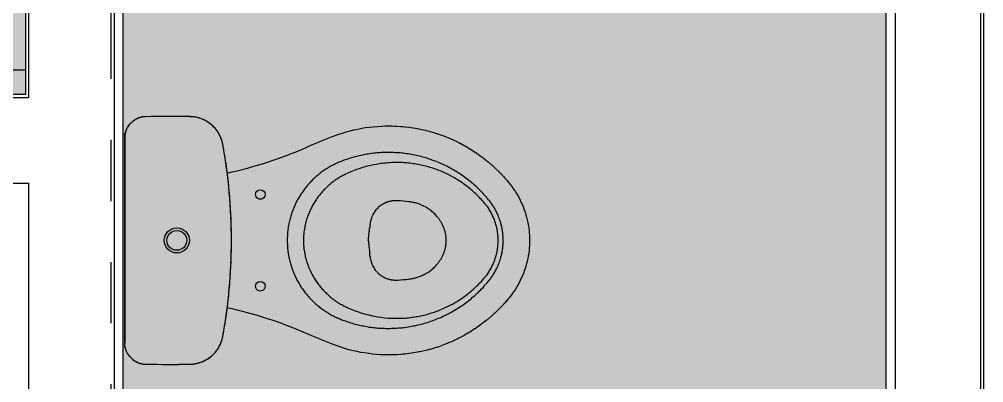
# Model space of a CAD drawing. Header units: metres. Extents: x -154 to 570, y -18 to 184.
# Drawn here: x 30.735 to 32.313, y -1.698 to -1.102 of the extents above; entities that cross this region are included whole.
import ezdxf
from ezdxf.xclip import XClip

# ---------------------------------------------------------------- set-up
doc = ezdxf.new("R2010")
doc.units = ezdxf.units.M
doc.header["$XCLIPFRAME"] = 0
doc.linetypes.add('PUC TORRE B$0$DASHEDX2', pattern=[1.5, 1, -0.5])
for name, color, linetype in [('ARQ-AUX', 7, 'Continuous'), ('PUC TORRE B$0$1', 232, 'PUC TORRE B$0$DASHEDX2'), ('PUC$0$ARQ-ALV ACAB', 4, 'Continuous'), ('PUC$0$ARQ-ALV OSSO', 5, 'Continuous'), ('PUC$0$ARQ-HID', 7, 'Continuous'), ('PUC$0$ARQ-MOB', 7, 'Continuous')]:
    doc.layers.add(name, color=color, linetype=linetype)
doc.layers.add('PUC$0$ARQ-FORRO', color=9, linetype='Continuous', lineweight=5)

# ---------------------------------------------------------------- blocks, each defined once
blk = doc.blocks.new('PUC$0$ARQ-HID-BACIA CX')
blk.add_line((-0.0001, -0.175), (-0.0001, 0.175))
for points in [[(-0.0137, -0.1957), (-0.0142, -0.196), (-0.0147, -0.1964), (-0.0153, -0.1968), (-0.0158, -0.1971), (-0.0163, -0.1975), (-0.0168, -0.1978), (-0.0174, -0.1981), (-0.0179, -0.1984), (-0.0185, -0.1987), (-0.019, -0.199), (-0.0196, -0.1993), (-0.0202, -0.1995), (-0.0207, -0.1998), (-0.0213, -0.2), (-0.0219, -0.2003), (-0.0225, -0.2005), (-0.0231, -0.2007), (-0.0237, -0.2009), (-0.0243, -0.2011), (-0.0249, -0.2013), (-0.0255, -0.2015), (-0.0261, -0.2016), (-0.0267, -0.2018), (-0.0273, -0.2019), (-0.0279, -0.2021), (-0.0285, -0.2022), (-0.0292, -0.2023), (-0.0298, -0.2024), (-0.0304, -0.2025), (-0.031, -0.2025), (-0.0316, -0.2026), (-0.0323, -0.2026), (-0.0329, -0.2027), (-0.0335, -0.2027), (-0.0342, -0.2027, -0.00878), (-0.1068, -0.2028), (-0.1079, -0.2027), (-0.1091, -0.2026), (-0.1102, -0.2026), (-0.1114, -0.2025), (-0.1125, -0.2024), (-0.1136, -0.2022), (-0.1148, -0.2021), (-0.1159, -0.2019), (-0.117, -0.2017), (-0.1181, -0.2014), (-0.1192, -0.2012), (-0.1203, -0.2009), (-0.1214, -0.2006), (-0.1225, -0.2002), (-0.1236, -0.1999), (-0.1247, -0.1995), (-0.1258, -0.1991), (-0.1268, -0.1987), (-0.1279, -0.1982), (-0.1289, -0.1978), (-0.13, -0.1973), (-0.131, -0.1968), (-0.132, -0.1962), (-0.133, -0.1957), (-0.134, -0.1951), (-0.135, -0.1945), (-0.1359, -0.1939), (-0.1369, -0.1933), (-0.1378, -0.1926), (-0.1388, -0.192), (-0.1397, -0.1913), (-0.1406, -0.1906), (-0.1415, -0.1899), (-0.1423, -0.1891), (-0.1432, -0.1884), (-0.144, -0.1876), (-0.1449, -0.1868), (-0.1457, -0.186), (-0.1465, -0.1851), (-0.1472, -0.1843), (-0.148, -0.1834), (-0.1487, -0.1826), (-0.1494, -0.1817), (-0.1501, -0.1808), (-0.1508, -0.1799), (-0.1515, -0.1789), (-0.1521, -0.178), (-0.1527, -0.177), (-0.1533, -0.1761), (-0.1539, -0.1751), (-0.1545, -0.1741), (-0.155, -0.1731), (-0.1556, -0.1721), (-0.1561, -0.171), (-0.1566, -0.17), (-0.157, -0.169), (-0.1575, -0.1679), (-0.1579, -0.1668), (-0.1583, -0.1658), (-0.1586, -0.1647), (-0.159, -0.1636), (-0.1593, -0.1625), (-0.1596, -0.1614), (-0.1598, -0.1603), (-0.1601, -0.1592), (-0.1604, -0.158), (-0.1606, -0.1569), (-0.1614, -0.1525), (-0.1622, -0.148), (-0.1629, -0.1436), (-0.1636, -0.1392), (-0.1643, -0.1347), (-0.165, -0.1302), (-0.1657, -0.1258), (-0.1663, -0.1213), (-0.1669, -0.1169), (-0.1675, -0.1124), (-0.168, -0.1079), (-0.1686, -0.1034), (-0.1691, -0.099), (-0.1696, -0.0945), (-0.1701, -0.09), (-0.1705, -0.0855), (-0.1709, -0.081), (-0.1713, -0.0765), (-0.1717, -0.072), (-0.1721, -0.0675), (-0.1724, -0.0631), (-0.1727, -0.0586), (-0.173, -0.0541), (-0.1733, -0.0496), (-0.1735, -0.0451), (-0.1737, -0.0406), (-0.1739, -0.0361), (-0.1741, -0.0315), (-0.1742, -0.027), (-0.1744, -0.0225), (-0.1745, -0.018), (-0.1745, -0.0135), (-0.1746, -0.009), (-0.1746, -0.0045), (-0.1746, 0), (-0.1746, 0.0045), (-0.1746, 0.009), (-0.1745, 0.0135), (-0.1745, 0.018), (-0.1744, 0.0225), (-0.1742, 0.027), (-0.1741, 0.0315), (-0.1739, 0.0361), (-0.1737, 0.0406), (-0.1735, 0.0451), (-0.1733, 0.0496), (-0.173, 0.0541), (-0.1727, 0.0586), (-0.1724, 0.0631), (-0.1721, 0.0675), (-0.1717, 0.072), (-0.1713, 0.0765), (-0.1709, 0.081), (-0.1705, 0.0855), (-0.1701, 0.09), (-0.1696, 0.0945), (-0.1691, 0.099), (-0.1686, 0.1034), (-0.168, 0.1079), (-0.1675, 0.1124), (-0.1669, 0.1169), (-0.1663, 0.1213), (-0.1657, 0.1258), (-0.165, 0.1302), (-0.1643, 0.1347), (-0.1636, 0.1392), (-0.1629, 0.1436), (-0.1622, 0.148), (-0.1614, 0.1525), (-0.1606, 0.1569), (-0.1604, 0.158), (-0.1601, 0.1592), (-0.1598, 0.1603), (-0.1596, 0.1614), (-0.1593, 0.1625), (-0.159, 0.1636), (-0.1586, 0.1647), (-0.1583, 0.1658), (-0.1579, 0.1668), (-0.1575, 0.1679), (-0.157, 0.169), (-0.1566, 0.17), (-0.1561, 0.171), (-0.1556, 0.1721), (-0.155, 0.1731), (-0.1545, 0.1741), (-0.1539, 0.1751), (-0.1533, 0.1761), (-0.1527, 0.177), (-0.1521, 0.178), (-0.1515, 0.1789), (-0.1508, 0.1799), (-0.1501, 0.1808), (-0.1494, 0.1817), (-0.1487, 0.1826), (-0.148, 0.1834), (-0.1472, 0.1843), (-0.1465, 0.1851), (-0.1457, 0.186), (-0.1449, 0.1868), (-0.144, 0.1876), (-0.1432, 0.1884), (-0.1423, 0.1891), (-0.1415, 0.1899), (-0.1406, 0.1906), (-0.1397, 0.1913), (-0.1388, 0.192), (-0.1378, 0.1926), (-0.1369, 0.1933), (-0.1359, 0.1939), (-0.135, 0.1945), (-0.134, 0.1951), (-0.133, 0.1957), (-0.132, 0.1962), (-0.131, 0.1968), (-0.13, 0.1973), (-0.1289, 0.1978), (-0.1279, 0.1982), (-0.1268, 0.1987), (-0.1258, 0.1991), (-0.1247, 0.1995), (-0.1236, 0.1999), (-0.1225, 0.2002), (-0.1214, 0.2006), (-0.1203, 0.2009), (-0.1192, 0.2012), (-0.1181, 0.2014), (-0.117, 0.2017), (-0.1159, 0.2019), (-0.1148, 0.2021), (-0.1136, 0.2022), (-0.1125, 0.2024), (-0.1114, 0.2025), (-0.1102, 0.2026), (-0.1091, 0.2026), (-0.1079, 0.2027), (-0.1068, 0.2028, -0.00878), (-0.0342, 0.2027), (-0.0335, 0.2027), (-0.0329, 0.2027), (-0.0323, 0.2026), (-0.0316, 0.2026), (-0.031, 0.2025), (-0.0304, 0.2025), (-0.0298, 0.2024), (-0.0292, 0.2023), (-0.0285, 0.2022), (-0.0279, 0.2021), (-0.0273, 0.2019), (-0.0267, 0.2018), (-0.0261, 0.2016), (-0.0255, 0.2015), (-0.0249, 0.2013), (-0.0243, 0.2011), (-0.0237, 0.2009), (-0.0231, 0.2007), (-0.0225, 0.2005), (-0.0219, 0.2003), (-0.0213, 0.2), (-0.0207, 0.1998), (-0.0202, 0.1995), (-0.0196, 0.1993), (-0.019, 0.199), (-0.0185, 0.1987), (-0.0179, 0.1984), (-0.0174, 0.1981), (-0.0168, 0.1978), (-0.0163, 0.1975), (-0.0158, 0.1971), (-0.0153, 0.1968), (-0.0147, 0.1964), (-0.0142, 0.196), (-0.0137, 0.1957)], [(-0.0131, 0.195, 0.018828), (-0.0135, 0.1954)], [(-0.0133, -0.1951), (-0.0133, -0.1951), (-0.0133, -0.1951), (-0.0133, -0.1951), (-0.0132, -0.1951), (-0.0132, -0.195), (-0.0132, -0.195), (-0.0131, -0.1949), (-0.013, -0.1948), (-0.0129, -0.1947), (-0.0128, -0.1946), (-0.0126, -0.1945), (-0.0125, -0.1943), (-0.0116, -0.1935, 0.212488), (-0.0001, -0.1677), (-0.0001, 0.1677, 0.212488), (-0.0116, 0.1935), (-0.0125, 0.1943), (-0.0126, 0.1945), (-0.0128, 0.1946), (-0.0129, 0.1947), (-0.013, 0.1948), (-0.0131, 0.1949), (-0.0132, 0.195), (-0.0132, 0.195), (-0.0132, 0.1951), (-0.0133, 0.1951), (-0.0133, 0.1951), (-0.0133, 0.1951)], [(-0.0123, 0.1942, 0.002919), (-0.0115, 0.1935)], [(-0.1676, 0.1104), (-0.1678, 0.1104), (-0.176, 0.1123), (-0.1842, 0.1142), (-0.1925, 0.1163), (-0.2008, 0.1185), (-0.209, 0.1208), (-0.2171, 0.1231), (-0.2253, 0.1256), (-0.2335, 0.1282), (-0.2415, 0.1309), (-0.2493, 0.1336), (-0.2571, 0.1363), (-0.2648, 0.1392), (-0.2725, 0.1422), (-0.2803, 0.1453), (-0.288, 0.1486), (-0.2958, 0.1519, 0.011149), (-0.3381, 0.1694), (-0.3442, 0.1717), (-0.3503, 0.1739), (-0.3564, 0.1759), (-0.3626, 0.1778), (-0.3689, 0.1795), (-0.3751, 0.181), (-0.3815, 0.1824), (-0.3878, 0.1836), (-0.3942, 0.1847), (-0.4006, 0.1855), (-0.407, 0.1863), (-0.4135, 0.1868), (-0.42, 0.1872), (-0.4264, 0.1875), (-0.4329, 0.1875), (-0.4381, 0.1875), (-0.4384, 0.1875), (-0.4417, 0.1874), (-0.4449, 0.1872), (-0.4453, 0.1872), (-0.4517, 0.1868), (-0.4521, 0.1868), (-0.4553, 0.1865), (-0.4585, 0.1862), (-0.4589, 0.1862), (-0.4653, 0.1854), (-0.4657, 0.1853), (-0.472, 0.1844), (-0.4724, 0.1844), (-0.4788, 0.1833), (-0.4792, 0.1832), (-0.4855, 0.1819), (-0.4859, 0.1818), (-0.4921, 0.1804), (-0.4925, 0.1803), (-0.4988, 0.1787), (-0.4991, 0.1786), (-0.5053, 0.1768), (-0.5057, 0.1767), (-0.5118, 0.1747), (-0.5122, 0.1746), (-0.5183, 0.1725), (-0.5187, 0.1724), (-0.5247, 0.1701), (-0.5251, 0.17), (-0.531, 0.1675), (-0.5314, 0.1674), (-0.5373, 0.1648), (-0.5376, 0.1646), (-0.5435, 0.1618), (-0.5438, 0.1617), (-0.5467, 0.1602), (-0.5496, 0.1588), (-0.5499, 0.1586), (-0.5556, 0.1555), (-0.5559, 0.1553), (-0.5587, 0.1537), (-0.5615, 0.1521), (-0.5618, 0.1519), (-0.5646, 0.1502), (-0.5674, 0.1485), (-0.5677, 0.1484), (-0.5704, 0.1466), (-0.5731, 0.1448), (-0.5734, 0.1446), (-0.5761, 0.1428), (-0.5788, 0.1409), (-0.579, 0.1407), (-0.5817, 0.1388), (-0.5843, 0.1369), (-0.5846, 0.1367), (-0.5872, 0.1347), (-0.5897, 0.1327), (-0.59, 0.1325), (-0.5925, 0.1305), (-0.595, 0.1284), (-0.5953, 0.1282), (-0.6002, 0.124), (-0.6005, 0.1237), (-0.6053, 0.1194), (-0.6055, 0.1191), (-0.6079, 0.1169), (-0.6102, 0.1146), (-0.6105, 0.1144), (-0.6151, 0.1098), (-0.6153, 0.1095), (-0.6197, 0.1048), (-0.62, 0.1045), (-0.6221, 0.1021), (-0.6243, 0.0997), (-0.6245, 0.0994), (-0.6266, 0.097), (-0.6287, 0.0945), (-0.6314, 0.0911), (-0.6339, 0.0877), (-0.6364, 0.0842), (-0.6388, 0.0807), (-0.641, 0.0771), (-0.6432, 0.0734), (-0.6452, 0.0696), (-0.6472, 0.0658), (-0.649, 0.062), (-0.6508, 0.0581), (-0.6524, 0.0541), (-0.6539, 0.0501), (-0.6553, 0.0461), (-0.6565, 0.042), (-0.6577, 0.0379), (-0.6587, 0.0338), (-0.6596, 0.0296), (-0.6604, 0.0254), (-0.6611, 0.0212), (-0.6617, 0.017), (-0.6621, 0.0128), (-0.6624, 0.0085), (-0.6626, 0.0043), (-0.6626, 0), (-0.6626, -0.0043), (-0.6624, -0.0085), (-0.6621, -0.0128), (-0.6617, -0.017), (-0.6611, -0.0212), (-0.6604, -0.0254), (-0.6596, -0.0296), (-0.6587, -0.0338), (-0.6577, -0.0379), (-0.6565, -0.042), (-0.6553, -0.0461), (-0.6539, -0.0501), (-0.6524, -0.0541), (-0.6508, -0.0581), (-0.649, -0.062), (-0.6472, -0.0658), (-0.6452, -0.0696), (-0.6432, -0.0734), (-0.641, -0.0771), (-0.6388, -0.0807), (-0.6364, -0.0842), (-0.6339, -0.0877), (-0.6314, -0.0911), (-0.6287, -0.0945), (-0.6266, -0.097), (-0.6245, -0.0994), (-0.6243, -0.0997), (-0.6221, -0.1021), (-0.62, -0.1045), (-0.6197, -0.1048), (-0.6153, -0.1095), (-0.6151, -0.1098), (-0.6105, -0.1144), (-0.6102, -0.1146), (-0.6079, -0.1169), (-0.6055, -0.1191), (-0.6053, -0.1194), (-0.6005, -0.1237), (-0.6002, -0.124), (-0.5953, -0.1282), (-0.595, -0.1284), (-0.5925, -0.1305), (-0.59, -0.1325), (-0.5897, -0.1327), (-0.5872, -0.1347), (-0.5846, -0.1367), (-0.5843, -0.1369), (-0.5817, -0.1388), (-0.579, -0.1407), (-0.5788, -0.1409), (-0.5761, -0.1428), (-0.5734, -0.1446), (-0.5731, -0.1448), (-0.5704, -0.1466), (-0.5677, -0.1484), (-0.5674, -0.1485), (-0.5646, -0.1502), (-0.5618, -0.1519), (-0.5615, -0.1521), (-0.5587, -0.1537), (-0.5559, -0.1553), (-0.5556, -0.1555), (-0.5499, -0.1586), (-0.5496, -0.1588), (-0.5467, -0.1602), (-0.5438, -0.1617), (-0.5435, -0.1618), (-0.5376, -0.1646), (-0.5373, -0.1648), (-0.5314, -0.1674), (-0.531, -0.1675), (-0.5251, -0.17), (-0.5247, -0.1701), (-0.5187, -0.1724), (-0.5183, -0.1725), (-0.5122, -0.1746), (-0.5118, -0.1747), (-0.5057, -0.1767), (-0.5053, -0.1768), (-0.4991, -0.1786), (-0.4988, -0.1787), (-0.4925, -0.1803), (-0.4921, -0.1804), (-0.4859, -0.1818), (-0.4855, -0.1819), (-0.4792, -0.1832), (-0.4788, -0.1833), (-0.4724, -0.1844), (-0.472, -0.1844), (-0.4657, -0.1853), (-0.4653, -0.1854), (-0.4589, -0.1862), (-0.4585, -0.1862), (-0.4553, -0.1865), (-0.4521, -0.1868), (-0.4517, -0.1868), (-0.4453, -0.1872), (-0.4449, -0.1872), (-0.4417, -0.1874), (-0.4384, -0.1875), (-0.4381, -0.1875), (-0.4316, -0.1875), (-0.4251, -0.1874), (-0.4186, -0.1872), (-0.4121, -0.1867), (-0.4057, -0.1861), (-0.3992, -0.1854), (-0.3928, -0.1844), (-0.3864, -0.1834), (-0.3801, -0.1821), (-0.3738, -0.1807), (-0.3675, -0.1791), (-0.3613, -0.1774), (-0.3551, -0.1755), (-0.349, -0.1735), (-0.3429, -0.1713), (-0.3381, -0.1694, 0.011149), (-0.2958, -0.1519), (-0.288, -0.1486), (-0.2803, -0.1453), (-0.2725, -0.1422), (-0.2648, -0.1392), (-0.2571, -0.1363), (-0.2493, -0.1336), (-0.2415, -0.1309), (-0.2335, -0.1282), (-0.2253, -0.1256), (-0.2171, -0.1231), (-0.209, -0.1208), (-0.2008, -0.1185), (-0.1925, -0.1163), (-0.1842, -0.1142), (-0.176, -0.1123), (-0.1678, -0.1104), (-0.1676, -0.1104)], [(-0.5122, 0.0378), (-0.511, 0.0393), (-0.5098, 0.0407), (-0.5085, 0.042), (-0.5072, 0.0433), (-0.5059, 0.0446), (-0.5046, 0.0458), (-0.5032, 0.047), (-0.5018, 0.0482), (-0.5004, 0.0493), (-0.499, 0.0503), (-0.4975, 0.0514), (-0.496, 0.0523), (-0.4946, 0.0533), (-0.493, 0.0542), (-0.4915, 0.055), (-0.49, 0.0558), (-0.4884, 0.0566), (-0.4869, 0.0573), (-0.4853, 0.058), (-0.4838, 0.0587), (-0.4822, 0.0593), (-0.4806, 0.0598), (-0.4791, 0.0603), (-0.4775, 0.0608), (-0.4759, 0.0613), (-0.4744, 0.0617), (-0.4728, 0.062), (-0.4713, 0.0623), (-0.4697, 0.0626), (-0.4682, 0.0629), (-0.4667, 0.0631), (-0.4651, 0.0633, -0.008966), (-0.4466, 0.0649, -0.016113), (-0.4436, 0.065), (-0.4426, 0.065), (-0.4418, 0.065), (-0.4409, 0.0649), (-0.4401, 0.0649), (-0.4393, 0.0648), (-0.4384, 0.0647), (-0.4376, 0.0646), (-0.4368, 0.0645), (-0.436, 0.0644), (-0.4352, 0.0642), (-0.4344, 0.064), (-0.4336, 0.0639), (-0.4328, 0.0637), (-0.4321, 0.0635), (-0.4313, 0.0632), (-0.4305, 0.063), (-0.4298, 0.0627), (-0.429, 0.0625), (-0.4282, 0.0622), (-0.4275, 0.0619), (-0.4267, 0.0616), (-0.426, 0.0612), (-0.4253, 0.0609), (-0.4245, 0.0605), (-0.4238, 0.0602), (-0.423, 0.0598), (-0.4223, 0.0593), (-0.4216, 0.0589), (-0.4209, 0.0585), (-0.4201, 0.058), (-0.4194, 0.0575), (-0.4187, 0.057), (-0.4174, 0.056), (-0.416, 0.0549), (-0.4148, 0.0537), (-0.4135, 0.0525), (-0.4123, 0.0512), (-0.4111, 0.0499), (-0.41, 0.0485), (-0.4089, 0.047), (-0.4079, 0.0455), (-0.407, 0.0439), (-0.4061, 0.0422), (-0.4053, 0.0406), (-0.4049, 0.0397), (-0.4045, 0.0389), (-0.4042, 0.038), (-0.4039, 0.0372), (-0.4036, 0.0363), (-0.4033, 0.0354), (-0.403, 0.0346), (-0.4028, 0.0337), (-0.4025, 0.0328), (-0.4023, 0.0319), (-0.4021, 0.0311), (-0.402, 0.0302), (-0.4018, 0.0293), (-0.4017, 0.0285), (-0.4016, 0.0276), (-0.4015, 0.0267, -0.000598), (-0.4009, 0.0209)], [(-0.3986, 0, 0.006359), (-0.3992, 0.0061), (-0.3992, 0.0064), (-0.3992, 0.0066), (-0.3993, 0.0072), (-0.3993, 0.0075), (-0.3993, 0.0077), (-0.3994, 0.0083), (-0.3994, 0.0086), (-0.3995, 0.0091), (-0.3995, 0.0094), (-0.3996, 0.01), (-0.3996, 0.0103), (-0.3997, 0.0108), (-0.3998, 0.0117), (-0.3999, 0.0123), (-0.4, 0.0129), (-0.4002, 0.0144), (-0.4003, 0.0154), (-0.4003, 0.0159), (-0.4004, 0.0164), (-0.4005, 0.0169), (-0.4005, 0.0174), (-0.4006, 0.0179), (-0.4006, 0.0184), (-0.4007, 0.0189), (-0.4008, 0.0194), (-0.4008, 0.0199), (-0.4009, 0.0204), (-0.4009, 0.0209)], [(-0.3986, 0, -0.006359), (-0.3992, -0.0061), (-0.3992, -0.0064), (-0.3992, -0.0066), (-0.3993, -0.0072), (-0.3993, -0.0075), (-0.3993, -0.0077), (-0.3994, -0.0083), (-0.3994, -0.0086), (-0.3995, -0.0091), (-0.3995, -0.0094), (-0.3996, -0.01), (-0.3996, -0.0103), (-0.3997, -0.0108), (-0.3998, -0.0117), (-0.3999, -0.0123), (-0.4, -0.0129), (-0.4002, -0.0144), (-0.4003, -0.0154), (-0.4003, -0.0159), (-0.4004, -0.0164), (-0.4005, -0.0169), (-0.4005, -0.0174), (-0.4006, -0.0179), (-0.4006, -0.0184), (-0.4007, -0.0189), (-0.4008, -0.0194), (-0.4008, -0.0199), (-0.4009, -0.0204), (-0.4009, -0.0209)], [(-0.4015, -0.0267), (-0.4016, -0.0276), (-0.4017, -0.0285), (-0.4018, -0.0293), (-0.402, -0.0302), (-0.4021, -0.0311), (-0.4023, -0.0319), (-0.4025, -0.0328), (-0.4028, -0.0337), (-0.403, -0.0346), (-0.4033, -0.0354), (-0.4036, -0.0363), (-0.4039, -0.0372), (-0.4042, -0.038), (-0.4045, -0.0389), (-0.4049, -0.0397), (-0.4053, -0.0406), (-0.4061, -0.0422), (-0.407, -0.0439), (-0.4079, -0.0455), (-0.4089, -0.047), (-0.41, -0.0485), (-0.4111, -0.0499), (-0.4123, -0.0512), (-0.4135, -0.0525), (-0.4148, -0.0537), (-0.416, -0.0549), (-0.4174, -0.056), (-0.4187, -0.057), (-0.4194, -0.0575), (-0.4201, -0.058), (-0.4209, -0.0585), (-0.4216, -0.0589), (-0.4223, -0.0593), (-0.423, -0.0598), (-0.4238, -0.0602), (-0.4245, -0.0605), (-0.4253, -0.0609), (-0.426, -0.0612), (-0.4267, -0.0616), (-0.4275, -0.0619), (-0.4282, -0.0622), (-0.429, -0.0625), (-0.4298, -0.0627), (-0.4305, -0.063), (-0.4313, -0.0632), (-0.4321, -0.0635), (-0.4328, -0.0637), (-0.4336, -0.0639), (-0.4344, -0.064), (-0.4352, -0.0642), (-0.436, -0.0644), (-0.4368, -0.0645), (-0.4376, -0.0646), (-0.4384, -0.0647), (-0.4393, -0.0648), (-0.4401, -0.0649), (-0.4409, -0.0649), (-0.4418, -0.065), (-0.4426, -0.065), (-0.4436, -0.065, -0.016113), (-0.4466, -0.0649, -0.008966), (-0.4651, -0.0633), (-0.4667, -0.0631), (-0.4682, -0.0629), (-0.4697, -0.0626), (-0.4713, -0.0623), (-0.4728, -0.062), (-0.4744, -0.0617), (-0.4759, -0.0613), (-0.4775, -0.0608), (-0.4791, -0.0603), (-0.4806, -0.0598), (-0.4822, -0.0593), (-0.4838, -0.0587), (-0.4853, -0.058), (-0.4869, -0.0573), (-0.4884, -0.0566), (-0.49, -0.0558), (-0.4915, -0.055), (-0.493, -0.0542), (-0.4946, -0.0533), (-0.496, -0.0523), (-0.4975, -0.0514), (-0.499, -0.0503), (-0.5004, -0.0493), (-0.5018, -0.0482), (-0.5032, -0.047), (-0.5046, -0.0458), (-0.5059, -0.0446), (-0.5072, -0.0433), (-0.5085, -0.042), (-0.5098, -0.0407), (-0.511, -0.0393), (-0.5122, -0.0378)], [(-0.4015, -0.0267, 0.000598), (-0.4009, -0.0209)], [(-0.0136, -0.1955, 0.018828), (-0.0132, -0.1951)]]:
    blk.add_lwpolyline(points, format="xyb")
at = {"ltscale": 0.000466036}
blk.add_lwpolyline([(-0.0133, -0.1951), (-0.0133, -0.1952, -0.017665), (-0.0136, -0.1955, -0.039631), (-0.0138, -0.1956, -0.158216), (-0.0342, -0.2027, -0.008778), (-0.1068, -0.2027), (-0.1095, -0.2026), (-0.1122, -0.2023), (-0.1149, -0.202), (-0.1176, -0.2014), (-0.1203, -0.2008), (-0.1229, -0.2), (-0.1255, -0.1991), (-0.128, -0.1981), (-0.1305, -0.1969), (-0.1329, -0.1957), (-0.1352, -0.1943), (-0.1375, -0.1928), (-0.1397, -0.1912), (-0.1418, -0.1894), (-0.1439, -0.1876), (-0.1458, -0.1857), (-0.1477, -0.1837), (-0.1494, -0.1816), (-0.151, -0.1794), (-0.1526, -0.1772), (-0.154, -0.1748), (-0.1553, -0.1724), (-0.1565, -0.17), (-0.1575, -0.1675), (-0.1585, -0.1649), (-0.1593, -0.1623), (-0.16, -0.1597), (-0.1605, -0.1569, -0.044623), (-0.1746, 0, -0.044623), (-0.1605, 0.1569), (-0.16, 0.1597), (-0.1593, 0.1623), (-0.1585, 0.1649), (-0.1575, 0.1675), (-0.1565, 0.17), (-0.1553, 0.1724), (-0.154, 0.1748), (-0.1526, 0.1772), (-0.151, 0.1794), (-0.1494, 0.1816), (-0.1477, 0.1837), (-0.1458, 0.1857), (-0.1439, 0.1876), (-0.1418, 0.1894), (-0.1397, 0.1912), (-0.1375, 0.1928), (-0.1352, 0.1943), (-0.1329, 0.1957), (-0.1305, 0.1969), (-0.128, 0.1981), (-0.1255, 0.1991), (-0.1229, 0.2), (-0.1203, 0.2008), (-0.1176, 0.2014), (-0.1149, 0.202), (-0.1122, 0.2023), (-0.1095, 0.2026), (-0.1068, 0.2027, -0.008778), (-0.0342, 0.2027, -0.158216), (-0.0138, 0.1956, -0.039631), (-0.0136, 0.1955, -0.017665), (-0.0133, 0.1952), (-0.0133, 0.1951)], format="xyb", dxfattribs=at)
at = {"ltscale": 0.00311}
for points in [[(-0.1068, 0.2021), (-0.1068, 0.2027)], [(-0.1068, -0.2021), (-0.1068, -0.2027)]]:
    blk.add_lwpolyline(points, dxfattribs=at)
at = {"ltscale": 0.00156}
blk.add_lwpolyline([(-0.0131, 0.1951), (-0.0133, 0.1953)], dxfattribs=at)
for points in [[(-0.0133, 0.1951), (-0.0133, 0.1951)], [(-0.0115, 0.1936), (-0.0109, 0.1931), (-0.0103, 0.1925), (-0.0097, 0.1919), (-0.0091, 0.1913), (-0.0086, 0.1907), (-0.008, 0.19), (-0.0075, 0.1894), (-0.007, 0.1887), (-0.0065, 0.1881), (-0.006, 0.1874), (-0.0055, 0.1867), (-0.0051, 0.186), (-0.0047, 0.1853), (-0.0043, 0.1845), (-0.0039, 0.1838), (-0.0035, 0.1831), (-0.0031, 0.1823), (-0.0028, 0.1815), (-0.0025, 0.1808), (-0.0022, 0.18), (-0.0019, 0.1792), (-0.0016, 0.1784), (-0.0014, 0.1776), (-0.0012, 0.1768), (-0.001, 0.176), (-0.0008, 0.1752), (-0.0006, 0.1744), (-0.0005, 0.1736), (-0.0003, 0.1728), (-0.0002, 0.1719), (-0.0001, 0.1711), (-0.0001, 0.1703), (0, 0.1694), (0, 0.1686), (0, 0.1678)], [(0, 0.1677), (0, -0.1677)], [(-0.5122, 0.0378), (-0.513, 0.0368), (-0.5137, 0.0358), (-0.5145, 0.0348), (-0.5152, 0.0338), (-0.5159, 0.0327), (-0.5165, 0.0316), (-0.5172, 0.0306), (-0.5178, 0.0295), (-0.5185, 0.0283), (-0.519, 0.0272), (-0.5196, 0.0261), (-0.5202, 0.0249), (-0.5207, 0.0237), (-0.5212, 0.0225), (-0.5217, 0.0214), (-0.5221, 0.0201), (-0.5225, 0.0189), (-0.5229, 0.0177), (-0.5233, 0.0165), (-0.5236, 0.0152), (-0.524, 0.014), (-0.5243, 0.0127), (-0.5245, 0.0115), (-0.5248, 0.0102), (-0.525, 0.009), (-0.5251, 0.0077), (-0.5253, 0.0064), (-0.5254, 0.0051), (-0.5255, 0.0039), (-0.5256, 0.0026), (-0.5256, 0.0013), (-0.5256, 0), (-0.5256, -0.0013), (-0.5256, -0.0026), (-0.5255, -0.0039), (-0.5254, -0.0051), (-0.5253, -0.0064), (-0.5251, -0.0077), (-0.525, -0.009), (-0.5248, -0.0102), (-0.5245, -0.0115), (-0.5243, -0.0127), (-0.524, -0.014), (-0.5236, -0.0152), (-0.5233, -0.0165), (-0.5229, -0.0177), (-0.5225, -0.0189), (-0.5221, -0.0201), (-0.5217, -0.0214), (-0.5212, -0.0225), (-0.5207, -0.0237), (-0.5202, -0.0249), (-0.5196, -0.0261), (-0.519, -0.0272), (-0.5185, -0.0283), (-0.5178, -0.0295), (-0.5172, -0.0306), (-0.5165, -0.0316), (-0.5159, -0.0327), (-0.5152, -0.0337), (-0.5145, -0.0348), (-0.5137, -0.0358), (-0.513, -0.0368), (-0.5122, -0.0378)], [(-0.0115, -0.1936), (-0.0116, -0.1938), (-0.0117, -0.1938), (-0.0119, -0.194), (-0.0123, -0.1944), (-0.0126, -0.1947), (-0.0128, -0.1948), (-0.0129, -0.1949), (-0.013, -0.1949), (-0.013, -0.195), (-0.0131, -0.195), (-0.0131, -0.1951)]]:
    blk.add_lwpolyline(points)
at = {"ltscale": 0.00179}
for points in [[(-0.0004, 0.1677), (-0.0001, 0.1677)], [(-0.0004, -0.1677), (-0.0001, -0.1677)]]:
    blk.add_lwpolyline(points, dxfattribs=at)
for points in [[(-0.2659, 0), (-0.2659, -0.002), (-0.266, -0.004), (-0.2661, -0.006), (-0.2662, -0.008), (-0.2663, -0.01), (-0.2664, -0.012), (-0.2666, -0.014), (-0.2668, -0.016), (-0.267, -0.018), (-0.2673, -0.02), (-0.2676, -0.022), (-0.2679, -0.024), (-0.2683, -0.026), (-0.2687, -0.0279), (-0.2691, -0.0299), (-0.2696, -0.0318), (-0.27, -0.0338), (-0.2705, -0.0357), (-0.2711, -0.0377), (-0.2716, -0.0396), (-0.2722, -0.0415), (-0.2728, -0.0434), (-0.2735, -0.0453), (-0.2741, -0.0472), (-0.2748, -0.0491), (-0.2755, -0.051), (-0.2763, -0.0528), (-0.2771, -0.0547), (-0.2779, -0.0565), (-0.2787, -0.0584), (-0.2796, -0.0602), (-0.2804, -0.062), (-0.2813, -0.0638), (-0.2823, -0.0656), (-0.2832, -0.0673), (-0.2842, -0.0691), (-0.2852, -0.0708), (-0.2863, -0.0725), (-0.2873, -0.0742), (-0.2884, -0.0759), (-0.2895, -0.0776), (-0.2907, -0.0793), (-0.2918, -0.0809), (-0.293, -0.0825), (-0.2942, -0.0841), (-0.2954, -0.0857), (-0.2967, -0.0873), (-0.2979, -0.0888), (-0.2992, -0.0904), (-0.3005, -0.0919), (-0.3019, -0.0934), (-0.3032, -0.0949), (-0.3046, -0.0963), (-0.306, -0.0978), (-0.3074, -0.0992), (-0.3089, -0.1006), (-0.3103, -0.102), (-0.3118, -0.1033), (-0.3133, -0.1046), (-0.3149, -0.106), (-0.3164, -0.1072), (-0.3179, -0.1085), (-0.3195, -0.1098), (-0.3211, -0.111), (-0.3227, -0.1122), (-0.3244, -0.1133), (-0.326, -0.1145), (-0.3277, -0.1156), (-0.3293, -0.1167), (-0.331, -0.1178), (-0.3327, -0.1189), (-0.3344, -0.1199), (-0.3362, -0.1209), (-0.3379, -0.1219), (-0.3397, -0.1228), (-0.3415, -0.1237), (-0.3433, -0.1246), (-0.3451, -0.1255), (-0.3469, -0.1263), (-0.3488, -0.1271), (-0.3506, -0.1279), (-0.3525, -0.1287), (-0.3543, -0.1295), (-0.3566, -0.1304), (-0.3588, -0.1312), (-0.3611, -0.132), (-0.3634, -0.1328), (-0.3657, -0.1336), (-0.368, -0.1343), (-0.3703, -0.1351), (-0.3726, -0.1357), (-0.3749, -0.1364), (-0.3772, -0.137), (-0.3796, -0.1376), (-0.3819, -0.1382), (-0.3843, -0.1388), (-0.3866, -0.1393), (-0.389, -0.1398), (-0.3913, -0.1402), (-0.3937, -0.1407), (-0.3961, -0.1411), (-0.3985, -0.1415), (-0.4008, -0.1419), (-0.4032, -0.1422), (-0.4056, -0.1425), (-0.408, -0.1428), (-0.4104, -0.143), (-0.4128, -0.1433), (-0.4152, -0.1435), (-0.4176, -0.1436), (-0.42, -0.1438), (-0.4225, -0.1439), (-0.4249, -0.144), (-0.4273, -0.1441), (-0.4297, -0.1441), (-0.4321, -0.1441), (-0.4345, -0.1441), (-0.4369, -0.144), (-0.4396, -0.1439), (-0.4423, -0.1437), (-0.4451, -0.1436), (-0.4478, -0.1434), (-0.4505, -0.1432), (-0.4532, -0.143), (-0.4559, -0.1427), (-0.4586, -0.1424), (-0.4613, -0.142), (-0.4639, -0.1416), (-0.4666, -0.1412), (-0.4693, -0.1407), (-0.472, -0.1402), (-0.4746, -0.1397), (-0.4773, -0.1391), (-0.4799, -0.1385), (-0.4826, -0.1379), (-0.4852, -0.1372), (-0.4878, -0.1365), (-0.4904, -0.1358), (-0.493, -0.135), (-0.4956, -0.1342), (-0.4982, -0.1333), (-0.5008, -0.1325), (-0.5033, -0.1316), (-0.5059, -0.1306), (-0.5084, -0.1297), (-0.5109, -0.1287), (-0.5135, -0.1276), (-0.516, -0.1266), (-0.5184, -0.1255), (-0.5209, -0.1243), (-0.5234, -0.1232), (-0.5258, -0.122), (-0.5282, -0.1208), (-0.5306, -0.1195), (-0.533, -0.1182), (-0.5354, -0.1169), (-0.5378, -0.1156), (-0.5401, -0.1142), (-0.5424, -0.1128), (-0.5447, -0.1114), (-0.547, -0.1099), (-0.5493, -0.1084), (-0.5515, -0.1069), (-0.5538, -0.1053), (-0.556, -0.1038), (-0.5581, -0.1022), (-0.5603, -0.1005), (-0.5625, -0.0989), (-0.5646, -0.0972), (-0.5667, -0.0955), (-0.5688, -0.0937), (-0.5708, -0.092), (-0.5729, -0.0902), (-0.5749, -0.0883), (-0.5769, -0.0865), (-0.5788, -0.0846), (-0.5808, -0.0827), (-0.5827, -0.0808), (-0.5846, -0.0788), (-0.5864, -0.0769), (-0.5882, -0.0748), (-0.59, -0.0728), (-0.5918, -0.0708), (-0.5936, -0.0688), (-0.5954, -0.0667), (-0.5964, -0.0654), (-0.5974, -0.0642), (-0.5983, -0.0629), (-0.5993, -0.0616), (-0.6003, -0.0603), (-0.6012, -0.059), (-0.6021, -0.0576), (-0.6029, -0.0563), (-0.6038, -0.0549), (-0.6046, -0.0535), (-0.6054, -0.0521), (-0.6062, -0.0507), (-0.607, -0.0493), (-0.6077, -0.0479), (-0.6084, -0.0465), (-0.6091, -0.045), (-0.6098, -0.0436), (-0.6105, -0.0421), (-0.6111, -0.0406), (-0.6119, -0.0387), (-0.6127, -0.0366), (-0.6135, -0.0343), (-0.6142, -0.0321), (-0.6148, -0.0302), (-0.6153, -0.0286), (-0.6157, -0.027), (-0.6161, -0.0255), (-0.6165, -0.0239), (-0.6169, -0.0224), (-0.6172, -0.0208), (-0.6175, -0.0192), (-0.6178, -0.0176), (-0.618, -0.016), (-0.6183, -0.0144), (-0.6185, -0.0129), (-0.6187, -0.0113), (-0.6188, -0.0097), (-0.619, -0.0081), (-0.6191, -0.0065), (-0.6191, -0.0048), (-0.6192, -0.0032), (-0.6192, -0.0016), (-0.6193, 0), (-0.6192, 0.0016), (-0.6192, 0.0032), (-0.6191, 0.0048), (-0.6191, 0.0065), (-0.619, 0.0081), (-0.6188, 0.0097), (-0.6187, 0.0113), (-0.6185, 0.0129), (-0.6183, 0.0144), (-0.618, 0.016), (-0.6178, 0.0176), (-0.6175, 0.0192), (-0.6172, 0.0208), (-0.6169, 0.0224), (-0.6165, 0.0239), (-0.6161, 0.0255), (-0.6157, 0.027), (-0.6153, 0.0286), (-0.6148, 0.0302), (-0.6142, 0.0321), (-0.6135, 0.0343), (-0.6127, 0.0366), (-0.6119, 0.0387), (-0.6111, 0.0406), (-0.6105, 0.0421), (-0.6098, 0.0436), (-0.6091, 0.045), (-0.6084, 0.0465), (-0.6077, 0.0479), (-0.607, 0.0493), (-0.6062, 0.0507), (-0.6054, 0.0521), (-0.6046, 0.0535), (-0.6038, 0.0549), (-0.6029, 0.0563), (-0.6021, 0.0576), (-0.6012, 0.059), (-0.6003, 0.0603), (-0.5993, 0.0616), (-0.5983, 0.0629), (-0.5974, 0.0642), (-0.5964, 0.0654), (-0.5954, 0.0667), (-0.5936, 0.0688), (-0.5918, 0.0708), (-0.59, 0.0728), (-0.5882, 0.0748), (-0.5864, 0.0769), (-0.5846, 0.0788), (-0.5827, 0.0808), (-0.5808, 0.0827), (-0.5788, 0.0846), (-0.5769, 0.0865), (-0.5749, 0.0883), (-0.5729, 0.0902), (-0.5708, 0.092), (-0.5688, 0.0937), (-0.5667, 0.0955), (-0.5646, 0.0972), (-0.5625, 0.0989), (-0.5603, 0.1005), (-0.5581, 0.1022), (-0.556, 0.1038), (-0.5538, 0.1053), (-0.5515, 0.1069), (-0.5493, 0.1084), (-0.547, 0.1099), (-0.5447, 0.1114), (-0.5424, 0.1128), (-0.5401, 0.1142), (-0.5378, 0.1156), (-0.5354, 0.1169), (-0.533, 0.1182), (-0.5306, 0.1195), (-0.5282, 0.1208), (-0.5258, 0.122), (-0.5234, 0.1232), (-0.5209, 0.1243), (-0.5184, 0.1255), (-0.516, 0.1266), (-0.5135, 0.1276), (-0.5109, 0.1287), (-0.5084, 0.1297), (-0.5059, 0.1306), (-0.5033, 0.1316), (-0.5008, 0.1325), (-0.4982, 0.1333), (-0.4956, 0.1342), (-0.493, 0.135), (-0.4904, 0.1358), (-0.4878, 0.1365), (-0.4852, 0.1372), (-0.4826, 0.1379), (-0.4799, 0.1385), (-0.4773, 0.1391), (-0.4746, 0.1397), (-0.472, 0.1402), (-0.4693, 0.1407), (-0.4666, 0.1412), (-0.4639, 0.1416), (-0.4613, 0.142), (-0.4586, 0.1424), (-0.4559, 0.1427), (-0.4532, 0.143), (-0.4505, 0.1432), (-0.4478, 0.1434), (-0.4451, 0.1436), (-0.4423, 0.1437), (-0.4396, 0.1439), (-0.4369, 0.144), (-0.4345, 0.1441), (-0.4321, 0.1441), (-0.4297, 0.1441), (-0.4273, 0.1441), (-0.4249, 0.144), (-0.4225, 0.1439), (-0.42, 0.1438), (-0.4176, 0.1436), (-0.4152, 0.1435), (-0.4128, 0.1433), (-0.4104, 0.143), (-0.408, 0.1428), (-0.4056, 0.1425), (-0.4032, 0.1422), (-0.4008, 0.1419), (-0.3985, 0.1415), (-0.3961, 0.1411), (-0.3937, 0.1407), (-0.3913, 0.1402), (-0.389, 0.1398), (-0.3866, 0.1393), (-0.3843, 0.1388), (-0.3819, 0.1382), (-0.3796, 0.1376), (-0.3772, 0.137), (-0.3749, 0.1364), (-0.3726, 0.1357), (-0.3703, 0.1351), (-0.368, 0.1343), (-0.3657, 0.1336), (-0.3634, 0.1328), (-0.3611, 0.132), (-0.3588, 0.1312), (-0.3566, 0.1304), (-0.3543, 0.1295), (-0.3525, 0.1287), (-0.3506, 0.1279), (-0.3488, 0.1271), (-0.3469, 0.1263), (-0.3451, 0.1255), (-0.3433, 0.1246), (-0.3415, 0.1237), (-0.3397, 0.1228), (-0.3379, 0.1219), (-0.3362, 0.1209), (-0.3344, 0.1199), (-0.3327, 0.1189), (-0.331, 0.1178), (-0.3293, 0.1167), (-0.3277, 0.1156), (-0.326, 0.1145), (-0.3244, 0.1133), (-0.3227, 0.1122), (-0.3211, 0.111), (-0.3195, 0.1098), (-0.3179, 0.1085), (-0.3164, 0.1072), (-0.3149, 0.106), (-0.3133, 0.1046), (-0.3118, 0.1033), (-0.3103, 0.102), (-0.3089, 0.1006), (-0.3074, 0.0992), (-0.306, 0.0978), (-0.3046, 0.0963), (-0.3032, 0.0949), (-0.3019, 0.0934), (-0.3005, 0.0919), (-0.2992, 0.0904), (-0.2979, 0.0888), (-0.2967, 0.0873), (-0.2954, 0.0857), (-0.2942, 0.0841), (-0.293, 0.0825), (-0.2918, 0.0809), (-0.2907, 0.0793), (-0.2895, 0.0776), (-0.2884, 0.0759), (-0.2873, 0.0742), (-0.2863, 0.0725), (-0.2852, 0.0708), (-0.2842, 0.0691), (-0.2832, 0.0673), (-0.2823, 0.0656), (-0.2813, 0.0638), (-0.2804, 0.062), (-0.2796, 0.0602), (-0.2787, 0.0584), (-0.2779, 0.0565), (-0.2771, 0.0547), (-0.2763, 0.0528), (-0.2755, 0.051), (-0.2748, 0.0491), (-0.2741, 0.0472), (-0.2735, 0.0453), (-0.2728, 0.0434), (-0.2722, 0.0415), (-0.2716, 0.0396), (-0.2711, 0.0377), (-0.2705, 0.0357), (-0.27, 0.0338), (-0.2696, 0.0318), (-0.2691, 0.0299), (-0.2687, 0.0279), (-0.2683, 0.026), (-0.2679, 0.024), (-0.2676, 0.022), (-0.2673, 0.02), (-0.267, 0.018), (-0.2668, 0.016), (-0.2666, 0.014), (-0.2664, 0.012), (-0.2663, 0.01), (-0.2662, 0.008), (-0.2661, 0.006), (-0.266, 0.004), (-0.2659, 0.002)], [(-0.5887, 0.0612), (-0.587, 0.0632), (-0.5853, 0.0651), (-0.5836, 0.0671), (-0.5818, 0.0689), (-0.58, 0.0708), (-0.5782, 0.0726), (-0.5764, 0.0745), (-0.5745, 0.0762), (-0.5726, 0.078), (-0.5707, 0.0797), (-0.5688, 0.0815), (-0.5668, 0.0831), (-0.5648, 0.0848), (-0.5628, 0.0864), (-0.5608, 0.088), (-0.5587, 0.0896), (-0.5567, 0.0911), (-0.5546, 0.0927), (-0.5525, 0.0941), (-0.5504, 0.0956), (-0.5482, 0.097), (-0.546, 0.0984), (-0.5439, 0.0998), (-0.5416, 0.1011), (-0.5394, 0.1024), (-0.5372, 0.1037), (-0.5349, 0.1049), (-0.5327, 0.1061), (-0.5304, 0.1073), (-0.5281, 0.1085), (-0.5258, 0.1096), (-0.5234, 0.1107), (-0.5211, 0.1117), (-0.5187, 0.1127), (-0.5164, 0.1137), (-0.514, 0.1147), (-0.5116, 0.1156), (-0.5092, 0.1165), (-0.5067, 0.1173), (-0.5043, 0.1181), (-0.5019, 0.1189), (-0.4994, 0.1197), (-0.497, 0.1204), (-0.4945, 0.1211), (-0.492, 0.1217), (-0.4895, 0.1224), (-0.4871, 0.1229), (-0.4846, 0.1235), (-0.4821, 0.124), (-0.4796, 0.1245), (-0.477, 0.1249), (-0.4745, 0.1253), (-0.472, 0.1257), (-0.4695, 0.126), (-0.4669, 0.1264), (-0.4644, 0.1266), (-0.4619, 0.1269), (-0.4593, 0.1271), (-0.4568, 0.1272), (-0.4543, 0.1274), (-0.4517, 0.1275), (-0.4492, 0.1276), (-0.4466, 0.1276), (-0.4441, 0.1276), (-0.4416, 0.1276), (-0.439, 0.1275), (-0.4365, 0.1274), (-0.4336, 0.1272), (-0.4308, 0.127), (-0.4279, 0.1268), (-0.4251, 0.1265), (-0.4223, 0.1262), (-0.4195, 0.1259), (-0.4167, 0.1255), (-0.414, 0.125), (-0.4112, 0.1245), (-0.4084, 0.124), (-0.4056, 0.1235), (-0.4028, 0.1229), (-0.4001, 0.1222), (-0.3973, 0.1215), (-0.3946, 0.1208), (-0.3918, 0.12), (-0.3891, 0.1192), (-0.3864, 0.1184), (-0.3836, 0.1175), (-0.3809, 0.1166), (-0.3782, 0.1156), (-0.3756, 0.1146), (-0.3729, 0.1135), (-0.3702, 0.1125), (-0.3676, 0.1113), (-0.365, 0.1102), (-0.3623, 0.109), (-0.3605, 0.1081), (-0.3586, 0.1071), (-0.3568, 0.1062), (-0.355, 0.1052), (-0.3532, 0.1042), (-0.3514, 0.1031), (-0.3497, 0.102), (-0.3479, 0.1009), (-0.3462, 0.0998), (-0.3445, 0.0986), (-0.3428, 0.0974), (-0.3412, 0.0962), (-0.3395, 0.095), (-0.3379, 0.0937), (-0.3364, 0.0924), (-0.3348, 0.0911), (-0.3332, 0.0897), (-0.3317, 0.0883), (-0.3302, 0.0869), (-0.3288, 0.0855), (-0.3273, 0.0841), (-0.3259, 0.0826), (-0.3245, 0.0811), (-0.3231, 0.0796), (-0.3218, 0.0781), (-0.3205, 0.0765), (-0.3192, 0.0749), (-0.3179, 0.0733), (-0.3167, 0.0717), (-0.3155, 0.0701), (-0.3143, 0.0684), (-0.3131, 0.0667), (-0.312, 0.0651), (-0.3109, 0.0633), (-0.3099, 0.0616), (-0.3088, 0.0599), (-0.3078, 0.0581), (-0.3068, 0.0563), (-0.3059, 0.0545), (-0.305, 0.0527), (-0.3041, 0.0509), (-0.3032, 0.0491), (-0.3024, 0.0472), (-0.3016, 0.0453), (-0.3008, 0.0435), (-0.3001, 0.0416), (-0.2994, 0.0397), (-0.2987, 0.0378), (-0.2981, 0.0358), (-0.2975, 0.0339), (-0.2969, 0.032), (-0.2964, 0.03), (-0.2959, 0.028), (-0.2954, 0.0261), (-0.295, 0.0241), (-0.2946, 0.0221), (-0.2942, 0.0201), (-0.2939, 0.0181), (-0.2936, 0.0161), (-0.2933, 0.0141), (-0.2931, 0.0121), (-0.2929, 0.0101), (-0.2927, 0.0081), (-0.2926, 0.0061), (-0.2925, 0.004), (-0.2925, 0.002), (-0.2925, 0), (-0.2925, -0.002), (-0.2925, -0.004), (-0.2926, -0.0061), (-0.2927, -0.0081), (-0.2929, -0.0101), (-0.2931, -0.0121), (-0.2933, -0.0141), (-0.2936, -0.0161), (-0.2939, -0.0181), (-0.2942, -0.0201), (-0.2946, -0.0221), (-0.295, -0.0241), (-0.2954, -0.0261), (-0.2959, -0.028), (-0.2964, -0.03), (-0.2969, -0.032), (-0.2975, -0.0339), (-0.2981, -0.0358), (-0.2987, -0.0378), (-0.2994, -0.0397), (-0.3001, -0.0416), (-0.3008, -0.0435), (-0.3016, -0.0453), (-0.3024, -0.0472), (-0.3032, -0.0491), (-0.3041, -0.0509), (-0.305, -0.0527), (-0.3059, -0.0545), (-0.3068, -0.0563), (-0.3078, -0.0581), (-0.3088, -0.0599), (-0.3099, -0.0616), (-0.3109, -0.0633), (-0.312, -0.0651), (-0.3131, -0.0667), (-0.3143, -0.0684), (-0.3155, -0.0701), (-0.3167, -0.0717), (-0.3179, -0.0733), (-0.3192, -0.0749), (-0.3205, -0.0765), (-0.3218, -0.0781), (-0.3231, -0.0796), (-0.3245, -0.0811), (-0.3259, -0.0826), (-0.3273, -0.0841), (-0.3288, -0.0855), (-0.3302, -0.0869), (-0.3317, -0.0883), (-0.3332, -0.0897), (-0.3348, -0.0911), (-0.3364, -0.0924), (-0.3379, -0.0937), (-0.3395, -0.095), (-0.3412, -0.0962), (-0.3428, -0.0974), (-0.3445, -0.0986), (-0.3462, -0.0998), (-0.3479, -0.1009), (-0.3497, -0.102), (-0.3514, -0.1031), (-0.3532, -0.1042), (-0.355, -0.1052), (-0.3568, -0.1062), (-0.3586, -0.1071), (-0.3605, -0.1081), (-0.3623, -0.109), (-0.3651, -0.1102), (-0.3704, -0.1125), (-0.3757, -0.1147), (-0.3811, -0.1166), (-0.3865, -0.1184), (-0.392, -0.1201), (-0.3975, -0.1216), (-0.403, -0.1229), (-0.4085, -0.124), (-0.4141, -0.125), (-0.4197, -0.1259), (-0.4253, -0.1266), (-0.4309, -0.1271), (-0.4365, -0.1274), (-0.439, -0.1275), (-0.4416, -0.1276), (-0.4441, -0.1276), (-0.4466, -0.1276), (-0.4492, -0.1276), (-0.4517, -0.1275), (-0.4543, -0.1274), (-0.4568, -0.1272), (-0.4593, -0.1271), (-0.4619, -0.1269), (-0.4644, -0.1266), (-0.4669, -0.1264), (-0.4695, -0.126), (-0.472, -0.1257), (-0.4745, -0.1253), (-0.477, -0.1249), (-0.4796, -0.1245), (-0.4821, -0.124), (-0.4846, -0.1235), (-0.4871, -0.1229), (-0.4895, -0.1224), (-0.492, -0.1217), (-0.4945, -0.1211), (-0.497, -0.1204), (-0.4994, -0.1197), (-0.5019, -0.1189), (-0.5043, -0.1181), (-0.5067, -0.1173), (-0.5092, -0.1165), (-0.5116, -0.1156), (-0.514, -0.1147), (-0.5164, -0.1137), (-0.5187, -0.1127), (-0.5211, -0.1117), (-0.5234, -0.1107), (-0.5258, -0.1096), (-0.5281, -0.1085), (-0.5304, -0.1073), (-0.5327, -0.1061), (-0.5349, -0.1049), (-0.5372, -0.1037), (-0.5394, -0.1024), (-0.5416, -0.1011), (-0.5439, -0.0998), (-0.546, -0.0984), (-0.5482, -0.097), (-0.5504, -0.0956), (-0.5525, -0.0941), (-0.5546, -0.0927), (-0.5567, -0.0911), (-0.5587, -0.0896), (-0.5608, -0.088), (-0.5628, -0.0864), (-0.5648, -0.0848), (-0.5668, -0.0831), (-0.5688, -0.0815), (-0.5707, -0.0797), (-0.5726, -0.078), (-0.5745, -0.0762), (-0.5764, -0.0745), (-0.5782, -0.0726), (-0.58, -0.0708), (-0.5818, -0.0689), (-0.5836, -0.0671), (-0.5853, -0.0651), (-0.587, -0.0632), (-0.5887, -0.0612), (-0.5899, -0.0598), (-0.5911, -0.0583), (-0.5923, -0.0568), (-0.5934, -0.0553), (-0.5945, -0.0537), (-0.5956, -0.0521), (-0.5966, -0.0505), (-0.5976, -0.0489), (-0.5986, -0.0473), (-0.5995, -0.0456), (-0.6004, -0.0439), (-0.6012, -0.0423), (-0.6021, -0.0405), (-0.6029, -0.0388), (-0.6036, -0.0371), (-0.6044, -0.0353), (-0.605, -0.0335), (-0.6057, -0.0317), (-0.6063, -0.0299), (-0.6069, -0.0281), (-0.6074, -0.0263), (-0.6079, -0.0245), (-0.6084, -0.0226), (-0.6088, -0.0208), (-0.6092, -0.0189), (-0.6096, -0.017), (-0.6099, -0.0152), (-0.6102, -0.0133), (-0.6104, -0.0114), (-0.6106, -0.0095), (-0.6108, -0.0076), (-0.6109, -0.0057), (-0.611, -0.0038), (-0.6111, -0.0019), (-0.6111, 0), (-0.6111, 0.0019), (-0.611, 0.0038), (-0.6109, 0.0057), (-0.6108, 0.0076), (-0.6106, 0.0095), (-0.6104, 0.0114), (-0.6102, 0.0133), (-0.6099, 0.0152), (-0.6096, 0.017), (-0.6092, 0.0189), (-0.6088, 0.0208), (-0.6084, 0.0226), (-0.6079, 0.0245), (-0.6074, 0.0263), (-0.6069, 0.0281), (-0.6063, 0.0299), (-0.6057, 0.0317), (-0.605, 0.0335), (-0.6044, 0.0353), (-0.6036, 0.0371), (-0.6029, 0.0388), (-0.6021, 0.0405), (-0.6012, 0.0423), (-0.6004, 0.0439), (-0.5995, 0.0456), (-0.5986, 0.0473), (-0.5976, 0.0489), (-0.5966, 0.0505), (-0.5956, 0.0521), (-0.5945, 0.0537), (-0.5934, 0.0553), (-0.5923, 0.0568), (-0.5911, 0.0583), (-0.5899, 0.0598)]]:
    blk.add_lwpolyline(points, close=True)
for points in [[(-0.2141, 0.0752, 1), (-0.2296, 0.0752, 1)], [(-0.0647, 0, 1), (-0.1058, 0, 1)], [(-0.0689, 0.0001, 1), (-0.1014, 0.0001, 1)], [(-0.2141, -0.0752, 1), (-0.2296, -0.0752, 1)]]:
    blk.add_lwpolyline(points, format="xyb", close=True)
at = {"ltscale": 0.0005513}
blk.add_lwpolyline([(-0.3986, 0), (-0.3985, 0)], dxfattribs=at)
at = {"ltscale": 0.003392}
blk.add_lwpolyline([(-0.1598, -0.1568), (-0.1605, -0.1569)], dxfattribs=at)
at = {"ltscale": 0.002755}
blk.add_lwpolyline([(-0.0342, -0.2021), (-0.0342, -0.2026)], dxfattribs=at)
blk = doc.blocks.new('PUC$0$planta tipo 5 puc')
at = {"layer": 'PUC$0$ARQ-FORRO'}
h = blk.add_hatch(color=256, dxfattribs=at)
h.dxf.hatch_style = 1
h.paths.add_polyline_path([(-29.3883, 0.1856), (-30.6367, 0.1856), (-30.6367, 1.795), (-30.3267, 1.795), (-30.3267, 2.5748), (-29.3883, 2.5747)])
at = {"layer": 'PUC$0$ARQ-ALV ACAB'}
blk.add_lwpolyline([(-29.2283, 2.5848), (-29.2283, 0.8956), (-29.3883, 0.8956), (-29.3883, 2.5747)], dxfattribs=at)
at = {"layer": 'PUC$0$ARQ-ALV ACAB', "elevation": 0}
for points in [[(-30.6367, 1.795), (-30.6367, 0.1856), (-29.3883, 0.1856), (-29.3883, 0.2256), (-29.2283, 0.2256), (-29.2283, 0.1756), (-27.8251, 0.1756), (-27.8251, -0.0548), (-27.9751, -0.0548), (-27.9751, 0.0256), (-30.7967, 0.0256)], [(-30.7967, 1.2258), (-31.4234, 1.2258), (-31.4234, 1.3958)], [(-30.7967, 0.0256), (-30.7967, 1.2258)]]:
    blk.add_lwpolyline(points, dxfattribs=at)
at = {"layer": 'PUC$0$ARQ-ALV OSSO'}
blk.add_lwpolyline([(-29.2333, 2.5897), (-29.2333, 0.9006), (-29.3733, 0.9006), (-29.3733, 2.5897)], dxfattribs=at)
at = {"layer": 'PUC$0$ARQ-ALV OSSO', "elevation": 0}
for points in [[(-30.7917, 1.371), (-30.7917, 2)], [(-30.6517, 1.0856), (-30.6517, 2)], [(-30.7917, 1.2308), (-31.3934, 1.2308), (-31.3934, 1.3708), (-30.7917, 1.371)], [(-30.7917, 0.0306), (-30.7917, 1.2308)]]:
    blk.add_lwpolyline(points, dxfattribs=at)
at = {"layer": 'PUC$0$ARQ-FORRO', "elevation": 0}
blk.add_lwpolyline([(-29.3883, 0.1856), (-30.6367, 0.1856), (-30.6367, 1.795), (-30.3267, 1.795), (-30.3267, 2.5748), (-29.3883, 2.5747)], close=True, dxfattribs=at)
at = {"layer": 'PUC$0$ARQ-HID', "lineweight": -2, "rotation": 179.9999932730301}
blk.add_blockref('PUC$0$ARQ-HID-BACIA CX', (-30.6341, 1.4646, 0), dxfattribs=at)
blk = doc.blocks.new('PUC$0$layout puc 5')
at = {"layer": 'PUC$0$ARQ-MOB', "elevation": 0}
blk.add_lwpolyline([(-5.62, 1.3994), (-6.12, 1.3994), (-6.12, 2.4994), (-5.62, 2.4994)], close=True, dxfattribs=at)
blk = doc.blocks.new('PUC$0$pl forro 5')
at = {"layer": 'PUC$0$ARQ-FORRO'}
h = blk.add_hatch(color=256, dxfattribs=at)
h.dxf.hatch_style = 1
h.paths.add_polyline_path([(1.9738, -0.9358), (5.03, -0.9358), (5.03, 3.85), (0.8912, 3.85), (0.8912, 2.595), (0, 2.595), (0, 0), (1.8238, 0), (1.8238, 0.9672), (1.9738, 0.9672)])
at = {"layer": 'PUC$0$ARQ-FORRO', "elevation": 0}
blk.add_lwpolyline([(1.9738, -0.9358), (5.03, -0.9358), (5.03, 3.85), (0.8912, 3.85), (0.8912, 2.595), (0, 2.595), (0, 0), (1.8238, 0), (1.8238, 0.9672), (1.9738, 0.9672)], close=True, dxfattribs=at)
blk = doc.blocks.new('PUC')
at = {"layer": 'PUC$0$ARQ-FORRO'}
blk.add_blockref('PUC$0$pl forro 5', (25.715, -0.2899, 0), dxfattribs=at)
at = {"layer": 'PUC$0$ARQ-HID', "xscale": -1, "rotation": 180}
blk.add_blockref('PUC$0$planta tipo 5 puc', (61.5417, 0.0001, 0), dxfattribs=at)
at = {"layer": 'PUC$0$ARQ-MOB', "color": 6}
blk.add_blockref('PUC$0$layout puc 5', (36.365, -2.5851, 0), dxfattribs=at)
blk = doc.blocks.new('PUC TORRE B$0$est-lo-07-6sb-r00')
at = {"layer": 'PUC TORRE B$0$1'}
for points in [[(3088.508629, -115.575275), (3088.508629, 270.500177)], [(3088.508629, -199.999844), (3088.508629, -115.575275)]]:
    blk.add_lwpolyline(points, dxfattribs=at)
blk = doc.blocks.new('PUC TORRE B')
at = {"linetype": 'Continuous', "xscale": 0.01, "yscale": 0.01, "zscale": 0.01}
blk.add_blockref('PUC TORRE B$0$est-lo-07-6sb-r00', (0, 0), dxfattribs=at)
blk.add_blockref('PUC', (0, 0))

msp = doc.modelspace()

# ---------------------------------------------------------------- block references
at = {"layer": 'ARQ-AUX'}
ref = msp.add_blockref('PUC TORRE B', (0, 0), dxfattribs=at)
XClip(ref).set_block_clipping_path([(-22.1257387469, -3.8879528525), (38.8233554118, 13.297728756)])

doc.saveas('drawing.dxf')
